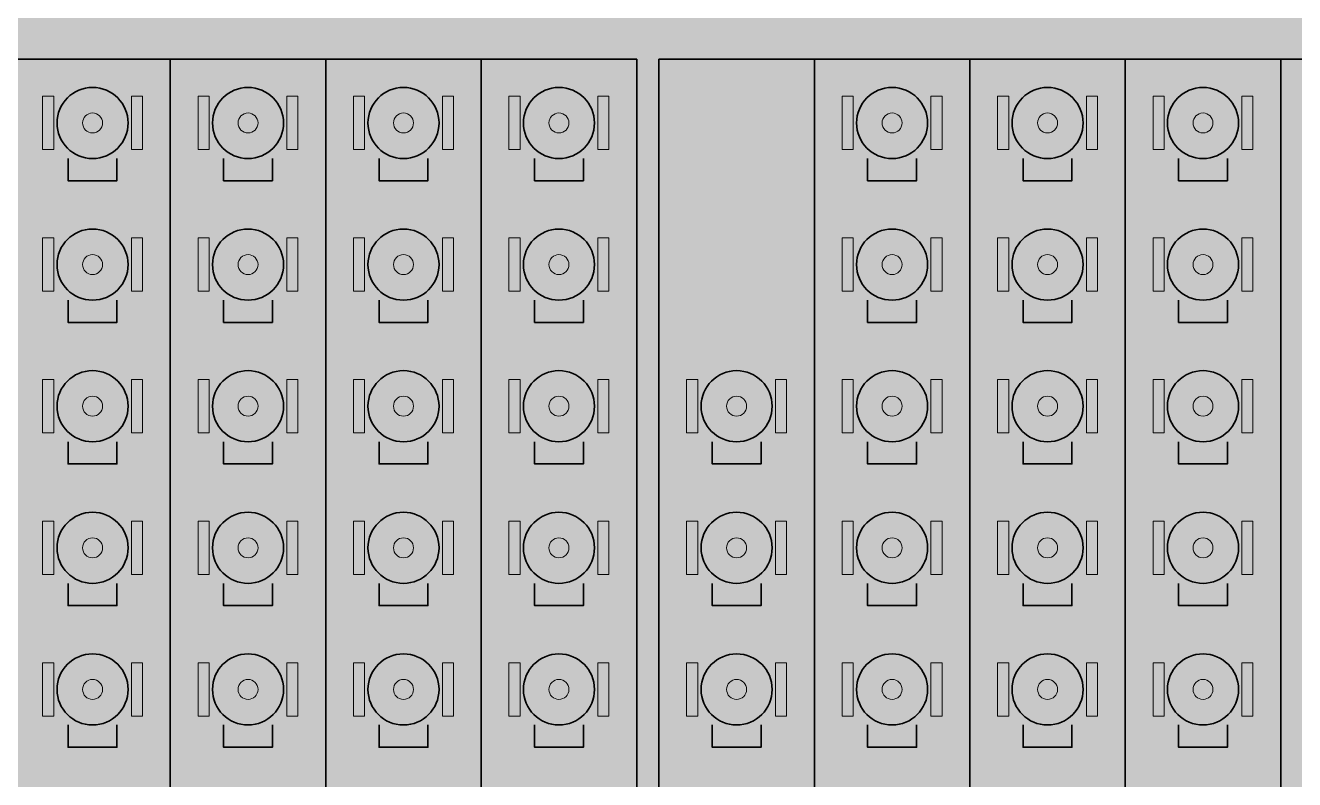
# Model space of a CAD drawing. Header units: millimetres. Extents: x 0 to 1189, y 0 to 841.
# Drawn here: x 565 to 622.1, y 203.6 to 237.5 of the extents above; entities that cross this region are included whole.
import ezdxf

# ---------------------------------------------------------------- set-up
doc = ezdxf.new("R2010")
doc.units = ezdxf.units.MM
for name, color, linetype, lineweight, true_color in [('A-DEM-AM', 2, 'CONTINUOUS', 35, 0xd7a500), ('A-DEM-VE', 3, 'CONTINUOUS', 35, 0x00963c), ('A-EQUIPO', 30, 'CONTINUOUS', 35, 0xe67800)]:
    doc.layers.add(name, color=color, linetype=linetype, lineweight=lineweight, true_color=true_color)
for name, color, linetype, lineweight in [('A-EQUIPO-FINO', 8, 'CONTINUOUS', 13), ('A-EQUIPO-RELLENO', 9, 'CONTINUOUS', 13), ('A-RELLENO', 9, 'CONTINUOUS', 13)]:
    doc.layers.add(name, color=color, linetype=linetype, lineweight=lineweight)

msp = doc.modelspace()

# ---------------------------------------------------------------- hatches: boundary and pattern name
at = {"layer": 'A-EQUIPO-RELLENO', "true_color": 0x969ba0}
h = msp.add_hatch(color=7, dxfattribs=at)
h.dxf.hatch_style = 1
h.paths.add_polyline_path([(566.25, 231.931), (566.25, 234.331), (565.75, 234.331), (565.75, 231.931)])
at = {"layer": 'A-EQUIPO-RELLENO', "true_color": 0xf0786e}
h = msp.add_hatch(color=7, dxfattribs=at)
h.dxf.hatch_style = 1
h.paths.add_polyline_path([(568, 234.731), (567.586, 234.677), (567.2, 234.517), (566.869, 234.263), (566.614, 233.931), (566.455, 233.545), (566.4, 233.131), (566.455, 232.717), (566.614, 232.331), (566.869, 232), (567.2, 231.746), (567.586, 231.586), (568, 231.531), (568.414, 231.586), (568.8, 231.746), (569.131, 232), (569.386, 232.331), (569.545, 232.717), (569.6, 233.131), (569.545, 233.545), (569.386, 233.931), (569.131, 234.263), (568.8, 234.517), (568.414, 234.677)])
at = {"layer": 'A-EQUIPO-RELLENO', "true_color": 0x969ba0}
h = msp.add_hatch(color=7, dxfattribs=at)
h.dxf.hatch_style = 1
h.paths.add_polyline_path([(570.25, 231.931), (570.25, 234.331), (569.75, 234.331), (569.75, 231.931)])
h = msp.add_hatch(color=7, dxfattribs=at)
h.dxf.hatch_style = 1
h.paths.add_polyline_path([(573.25, 231.931), (573.25, 234.331), (572.75, 234.331), (572.75, 231.931)])
at = {"layer": 'A-EQUIPO-RELLENO', "true_color": 0xf0786e}
h = msp.add_hatch(color=7, dxfattribs=at)
h.dxf.hatch_style = 1
h.paths.add_polyline_path([(575, 234.731), (574.586, 234.677), (574.2, 234.517), (573.869, 234.263), (573.614, 233.931), (573.455, 233.545), (573.4, 233.131), (573.455, 232.717), (573.614, 232.331), (573.869, 232), (574.2, 231.746), (574.586, 231.586), (575, 231.531), (575.414, 231.586), (575.8, 231.746), (576.131, 232), (576.386, 232.331), (576.545, 232.717), (576.6, 233.131), (576.545, 233.545), (576.386, 233.931), (576.131, 234.263), (575.8, 234.517), (575.414, 234.677)])
at = {"layer": 'A-EQUIPO-RELLENO', "true_color": 0x969ba0}
h = msp.add_hatch(color=7, dxfattribs=at)
h.dxf.hatch_style = 1
h.paths.add_polyline_path([(577.25, 231.931), (577.25, 234.331), (576.75, 234.331), (576.75, 231.931)])
h = msp.add_hatch(color=7, dxfattribs=at)
h.dxf.hatch_style = 1
h.paths.add_polyline_path([(580.25, 231.931), (580.25, 234.331), (579.75, 234.331), (579.75, 231.931)])
at = {"layer": 'A-EQUIPO-RELLENO', "true_color": 0xf0786e}
h = msp.add_hatch(color=7, dxfattribs=at)
h.dxf.hatch_style = 1
h.paths.add_polyline_path([(582, 234.731), (581.586, 234.677), (581.2, 234.517), (580.869, 234.263), (580.614, 233.931), (580.455, 233.545), (580.4, 233.131), (580.455, 232.717), (580.614, 232.331), (580.869, 232), (581.2, 231.746), (581.586, 231.586), (582, 231.531), (582.414, 231.586), (582.8, 231.746), (583.131, 232), (583.386, 232.331), (583.545, 232.717), (583.6, 233.131), (583.545, 233.545), (583.386, 233.931), (583.131, 234.263), (582.8, 234.517), (582.414, 234.677)])
at = {"layer": 'A-EQUIPO-RELLENO', "true_color": 0x969ba0}
h = msp.add_hatch(color=7, dxfattribs=at)
h.dxf.hatch_style = 1
h.paths.add_polyline_path([(584.25, 231.931), (584.25, 234.331), (583.75, 234.331), (583.75, 231.931)])
h = msp.add_hatch(color=7, dxfattribs=at)
h.dxf.hatch_style = 1
h.paths.add_polyline_path([(587.25, 231.931), (587.25, 234.331), (586.75, 234.331), (586.75, 231.931)])
at = {"layer": 'A-EQUIPO-RELLENO', "true_color": 0xf0786e}
h = msp.add_hatch(color=7, dxfattribs=at)
h.dxf.hatch_style = 1
h.paths.add_polyline_path([(589, 234.731), (588.586, 234.677), (588.2, 234.517), (587.869, 234.263), (587.614, 233.931), (587.455, 233.545), (587.4, 233.131), (587.455, 232.717), (587.614, 232.331), (587.869, 232), (588.2, 231.746), (588.586, 231.586), (589, 231.531), (589.414, 231.586), (589.8, 231.746), (590.131, 232), (590.386, 232.331), (590.545, 232.717), (590.6, 233.131), (590.545, 233.545), (590.386, 233.931), (590.131, 234.263), (589.8, 234.517), (589.414, 234.677)])
at = {"layer": 'A-EQUIPO-RELLENO', "true_color": 0x969ba0}
h = msp.add_hatch(color=7, dxfattribs=at)
h.dxf.hatch_style = 1
h.paths.add_polyline_path([(591.25, 231.931), (591.25, 234.331), (590.75, 234.331), (590.75, 231.931)])
h = msp.add_hatch(color=7, dxfattribs=at)
h.dxf.hatch_style = 1
h.paths.add_polyline_path([(602.25, 231.931), (602.25, 234.331), (601.75, 234.331), (601.75, 231.931)])
at = {"layer": 'A-EQUIPO-RELLENO', "true_color": 0xf0786e}
h = msp.add_hatch(color=7, dxfattribs=at)
h.dxf.hatch_style = 1
h.paths.add_polyline_path([(604, 234.731), (603.586, 234.677), (603.2, 234.517), (602.869, 234.263), (602.614, 233.931), (602.455, 233.545), (602.4, 233.131), (602.455, 232.717), (602.614, 232.331), (602.869, 232), (603.2, 231.746), (603.586, 231.586), (604, 231.531), (604.414, 231.586), (604.8, 231.746), (605.131, 232), (605.386, 232.331), (605.545, 232.717), (605.6, 233.131), (605.545, 233.545), (605.386, 233.931), (605.131, 234.263), (604.8, 234.517), (604.414, 234.677)])
at = {"layer": 'A-EQUIPO-RELLENO', "true_color": 0x969ba0}
h = msp.add_hatch(color=7, dxfattribs=at)
h.dxf.hatch_style = 1
h.paths.add_polyline_path([(606.25, 231.931), (606.25, 234.331), (605.75, 234.331), (605.75, 231.931)])
h = msp.add_hatch(color=7, dxfattribs=at)
h.dxf.hatch_style = 1
h.paths.add_polyline_path([(609.25, 231.931), (609.25, 234.331), (608.75, 234.331), (608.75, 231.931)])
at = {"layer": 'A-EQUIPO-RELLENO', "true_color": 0xf0786e}
h = msp.add_hatch(color=7, dxfattribs=at)
h.dxf.hatch_style = 1
h.paths.add_polyline_path([(611, 234.731), (610.586, 234.677), (610.2, 234.517), (609.869, 234.263), (609.614, 233.931), (609.455, 233.545), (609.4, 233.131), (609.455, 232.717), (609.614, 232.331), (609.869, 232), (610.2, 231.746), (610.586, 231.586), (611, 231.531), (611.414, 231.586), (611.8, 231.746), (612.131, 232), (612.386, 232.331), (612.545, 232.717), (612.6, 233.131), (612.545, 233.545), (612.386, 233.931), (612.131, 234.263), (611.8, 234.517), (611.414, 234.677)])
at = {"layer": 'A-EQUIPO-RELLENO', "true_color": 0x969ba0}
h = msp.add_hatch(color=7, dxfattribs=at)
h.dxf.hatch_style = 1
h.paths.add_polyline_path([(613.25, 231.931), (613.25, 234.331), (612.75, 234.331), (612.75, 231.931)])
h = msp.add_hatch(color=7, dxfattribs=at)
h.dxf.hatch_style = 1
h.paths.add_polyline_path([(616.25, 231.931), (616.25, 234.331), (615.75, 234.331), (615.75, 231.931)])
at = {"layer": 'A-EQUIPO-RELLENO', "true_color": 0xf0786e}
h = msp.add_hatch(color=7, dxfattribs=at)
h.dxf.hatch_style = 1
h.paths.add_polyline_path([(618, 234.731), (617.586, 234.677), (617.2, 234.517), (616.869, 234.263), (616.614, 233.931), (616.455, 233.545), (616.4, 233.131), (616.455, 232.717), (616.614, 232.331), (616.869, 232), (617.2, 231.746), (617.586, 231.586), (618, 231.531), (618.414, 231.586), (618.8, 231.746), (619.131, 232), (619.386, 232.331), (619.545, 232.717), (619.6, 233.131), (619.545, 233.545), (619.386, 233.931), (619.131, 234.263), (618.8, 234.517), (618.414, 234.677)])
at = {"layer": 'A-EQUIPO-RELLENO', "true_color": 0x969ba0}
h = msp.add_hatch(color=7, dxfattribs=at)
h.dxf.hatch_style = 1
h.paths.add_polyline_path([(620.25, 231.931), (620.25, 234.331), (619.75, 234.331), (619.75, 231.931)])
at = {"layer": 'A-EQUIPO-RELLENO', "true_color": 0xf0786e}
h = msp.add_hatch(color=7, dxfattribs=at)
h.dxf.hatch_style = 1
h.paths.add_polyline_path([(568, 228.356), (567.586, 228.302), (567.2, 228.142), (566.869, 227.888), (566.614, 227.556), (566.455, 227.17), (566.4, 226.756), (566.455, 226.342), (566.614, 225.956), (566.869, 225.625), (567.2, 225.371), (567.586, 225.211), (568, 225.156), (568.414, 225.211), (568.8, 225.371), (569.131, 225.625), (569.386, 225.956), (569.545, 226.342), (569.6, 226.756), (569.545, 227.17), (569.386, 227.556), (569.131, 227.888), (568.8, 228.142), (568.414, 228.302)])
h = msp.add_hatch(color=7, dxfattribs=at)
h.dxf.hatch_style = 1
h.paths.add_polyline_path([(575, 228.356), (574.586, 228.302), (574.2, 228.142), (573.869, 227.888), (573.614, 227.556), (573.455, 227.17), (573.4, 226.756), (573.455, 226.342), (573.614, 225.956), (573.869, 225.625), (574.2, 225.371), (574.586, 225.211), (575, 225.156), (575.414, 225.211), (575.8, 225.371), (576.131, 225.625), (576.386, 225.956), (576.545, 226.342), (576.6, 226.756), (576.545, 227.17), (576.386, 227.556), (576.131, 227.888), (575.8, 228.142), (575.414, 228.302)])
h = msp.add_hatch(color=7, dxfattribs=at)
h.dxf.hatch_style = 1
h.paths.add_polyline_path([(582, 228.356), (581.586, 228.302), (581.2, 228.142), (580.869, 227.888), (580.614, 227.556), (580.455, 227.17), (580.4, 226.756), (580.455, 226.342), (580.614, 225.956), (580.869, 225.625), (581.2, 225.371), (581.586, 225.211), (582, 225.156), (582.414, 225.211), (582.8, 225.371), (583.131, 225.625), (583.386, 225.956), (583.545, 226.342), (583.6, 226.756), (583.545, 227.17), (583.386, 227.556), (583.131, 227.888), (582.8, 228.142), (582.414, 228.302)])
h = msp.add_hatch(color=7, dxfattribs=at)
h.dxf.hatch_style = 1
h.paths.add_polyline_path([(589, 228.356), (588.586, 228.302), (588.2, 228.142), (587.869, 227.888), (587.614, 227.556), (587.455, 227.17), (587.4, 226.756), (587.455, 226.342), (587.614, 225.956), (587.869, 225.625), (588.2, 225.371), (588.586, 225.211), (589, 225.156), (589.414, 225.211), (589.8, 225.371), (590.131, 225.625), (590.386, 225.956), (590.545, 226.342), (590.6, 226.756), (590.545, 227.17), (590.386, 227.556), (590.131, 227.888), (589.8, 228.142), (589.414, 228.302)])
h = msp.add_hatch(color=7, dxfattribs=at)
h.dxf.hatch_style = 1
h.paths.add_polyline_path([(604, 228.356), (603.586, 228.302), (603.2, 228.142), (602.869, 227.888), (602.614, 227.556), (602.455, 227.17), (602.4, 226.756), (602.455, 226.342), (602.614, 225.956), (602.869, 225.625), (603.2, 225.371), (603.586, 225.211), (604, 225.156), (604.414, 225.211), (604.8, 225.371), (605.131, 225.625), (605.386, 225.956), (605.545, 226.342), (605.6, 226.756), (605.545, 227.17), (605.386, 227.556), (605.131, 227.888), (604.8, 228.142), (604.414, 228.302)])
h = msp.add_hatch(color=7, dxfattribs=at)
h.dxf.hatch_style = 1
h.paths.add_polyline_path([(611, 228.356), (610.586, 228.302), (610.2, 228.142), (609.869, 227.888), (609.614, 227.556), (609.455, 227.17), (609.4, 226.756), (609.455, 226.342), (609.614, 225.956), (609.869, 225.625), (610.2, 225.371), (610.586, 225.211), (611, 225.156), (611.414, 225.211), (611.8, 225.371), (612.131, 225.625), (612.386, 225.956), (612.545, 226.342), (612.6, 226.756), (612.545, 227.17), (612.386, 227.556), (612.131, 227.888), (611.8, 228.142), (611.414, 228.302)])
h = msp.add_hatch(color=7, dxfattribs=at)
h.dxf.hatch_style = 1
h.paths.add_polyline_path([(618, 228.356), (617.586, 228.302), (617.2, 228.142), (616.869, 227.888), (616.614, 227.556), (616.455, 227.17), (616.4, 226.756), (616.455, 226.342), (616.614, 225.956), (616.869, 225.625), (617.2, 225.371), (617.586, 225.211), (618, 225.156), (618.414, 225.211), (618.8, 225.371), (619.131, 225.625), (619.386, 225.956), (619.545, 226.342), (619.6, 226.756), (619.545, 227.17), (619.386, 227.556), (619.131, 227.888), (618.8, 228.142), (618.414, 228.302)])
at = {"layer": 'A-EQUIPO-RELLENO', "true_color": 0x969ba0}
h = msp.add_hatch(color=7, dxfattribs=at)
h.dxf.hatch_style = 1
h.paths.add_polyline_path([(566.25, 225.556), (566.25, 227.956), (565.75, 227.956), (565.75, 225.556)])
h = msp.add_hatch(color=7, dxfattribs=at)
h.dxf.hatch_style = 1
h.paths.add_polyline_path([(570.25, 225.556), (570.25, 227.956), (569.75, 227.956), (569.75, 225.556)])
h = msp.add_hatch(color=7, dxfattribs=at)
h.dxf.hatch_style = 1
h.paths.add_polyline_path([(573.25, 225.556), (573.25, 227.956), (572.75, 227.956), (572.75, 225.556)])
h = msp.add_hatch(color=7, dxfattribs=at)
h.dxf.hatch_style = 1
h.paths.add_polyline_path([(577.25, 225.556), (577.25, 227.956), (576.75, 227.956), (576.75, 225.556)])
h = msp.add_hatch(color=7, dxfattribs=at)
h.dxf.hatch_style = 1
h.paths.add_polyline_path([(580.25, 225.556), (580.25, 227.956), (579.75, 227.956), (579.75, 225.556)])
h = msp.add_hatch(color=7, dxfattribs=at)
h.dxf.hatch_style = 1
h.paths.add_polyline_path([(584.25, 225.556), (584.25, 227.956), (583.75, 227.956), (583.75, 225.556)])
h = msp.add_hatch(color=7, dxfattribs=at)
h.dxf.hatch_style = 1
h.paths.add_polyline_path([(587.25, 225.556), (587.25, 227.956), (586.75, 227.956), (586.75, 225.556)])
h = msp.add_hatch(color=7, dxfattribs=at)
h.dxf.hatch_style = 1
h.paths.add_polyline_path([(591.25, 225.556), (591.25, 227.956), (590.75, 227.956), (590.75, 225.556)])
h = msp.add_hatch(color=7, dxfattribs=at)
h.dxf.hatch_style = 1
h.paths.add_polyline_path([(602.25, 225.556), (602.25, 227.956), (601.75, 227.956), (601.75, 225.556)])
h = msp.add_hatch(color=7, dxfattribs=at)
h.dxf.hatch_style = 1
h.paths.add_polyline_path([(606.25, 225.556), (606.25, 227.956), (605.75, 227.956), (605.75, 225.556)])
h = msp.add_hatch(color=7, dxfattribs=at)
h.dxf.hatch_style = 1
h.paths.add_polyline_path([(609.25, 225.556), (609.25, 227.956), (608.75, 227.956), (608.75, 225.556)])
h = msp.add_hatch(color=7, dxfattribs=at)
h.dxf.hatch_style = 1
h.paths.add_polyline_path([(613.25, 225.556), (613.25, 227.956), (612.75, 227.956), (612.75, 225.556)])
h = msp.add_hatch(color=7, dxfattribs=at)
h.dxf.hatch_style = 1
h.paths.add_polyline_path([(616.25, 225.556), (616.25, 227.956), (615.75, 227.956), (615.75, 225.556)])
h = msp.add_hatch(color=7, dxfattribs=at)
h.dxf.hatch_style = 1
h.paths.add_polyline_path([(620.25, 225.556), (620.25, 227.956), (619.75, 227.956), (619.75, 225.556)])
at = {"layer": 'A-EQUIPO-RELLENO', "true_color": 0xf0786e}
h = msp.add_hatch(color=7, dxfattribs=at)
h.dxf.hatch_style = 1
h.paths.add_polyline_path([(568, 221.981), (567.586, 221.927), (567.2, 221.767), (566.869, 221.513), (566.614, 221.181), (566.455, 220.795), (566.4, 220.381), (566.455, 219.967), (566.614, 219.581), (566.869, 219.25), (567.2, 218.996), (567.586, 218.836), (568, 218.781), (568.414, 218.836), (568.8, 218.996), (569.131, 219.25), (569.386, 219.581), (569.545, 219.967), (569.6, 220.381), (569.545, 220.795), (569.386, 221.181), (569.131, 221.513), (568.8, 221.767), (568.414, 221.927)])
h = msp.add_hatch(color=7, dxfattribs=at)
h.dxf.hatch_style = 1
h.paths.add_polyline_path([(575, 221.981), (574.586, 221.927), (574.2, 221.767), (573.869, 221.513), (573.614, 221.181), (573.455, 220.795), (573.4, 220.381), (573.455, 219.967), (573.614, 219.581), (573.869, 219.25), (574.2, 218.996), (574.586, 218.836), (575, 218.781), (575.414, 218.836), (575.8, 218.996), (576.131, 219.25), (576.386, 219.581), (576.545, 219.967), (576.6, 220.381), (576.545, 220.795), (576.386, 221.181), (576.131, 221.513), (575.8, 221.767), (575.414, 221.927)])
h = msp.add_hatch(color=7, dxfattribs=at)
h.dxf.hatch_style = 1
h.paths.add_polyline_path([(582, 221.981), (581.586, 221.927), (581.2, 221.767), (580.869, 221.513), (580.614, 221.181), (580.455, 220.795), (580.4, 220.381), (580.455, 219.967), (580.614, 219.581), (580.869, 219.25), (581.2, 218.996), (581.586, 218.836), (582, 218.781), (582.414, 218.836), (582.8, 218.996), (583.131, 219.25), (583.386, 219.581), (583.545, 219.967), (583.6, 220.381), (583.545, 220.795), (583.386, 221.181), (583.131, 221.513), (582.8, 221.767), (582.414, 221.927)])
h = msp.add_hatch(color=7, dxfattribs=at)
h.dxf.hatch_style = 1
h.paths.add_polyline_path([(589, 221.981), (588.586, 221.927), (588.2, 221.767), (587.869, 221.513), (587.614, 221.181), (587.455, 220.795), (587.4, 220.381), (587.455, 219.967), (587.614, 219.581), (587.869, 219.25), (588.2, 218.996), (588.586, 218.836), (589, 218.781), (589.414, 218.836), (589.8, 218.996), (590.131, 219.25), (590.386, 219.581), (590.545, 219.967), (590.6, 220.381), (590.545, 220.795), (590.386, 221.181), (590.131, 221.513), (589.8, 221.767), (589.414, 221.927)])
h = msp.add_hatch(color=7, dxfattribs=at)
h.dxf.hatch_style = 1
h.paths.add_polyline_path([(597, 221.981), (596.586, 221.927), (596.2, 221.767), (595.869, 221.513), (595.614, 221.181), (595.455, 220.795), (595.4, 220.381), (595.455, 219.967), (595.614, 219.581), (595.869, 219.25), (596.2, 218.996), (596.586, 218.836), (597, 218.781), (597.414, 218.836), (597.8, 218.996), (598.131, 219.25), (598.386, 219.581), (598.545, 219.967), (598.6, 220.381), (598.545, 220.795), (598.386, 221.181), (598.131, 221.513), (597.8, 221.767), (597.414, 221.927)])
h = msp.add_hatch(color=7, dxfattribs=at)
h.dxf.hatch_style = 1
h.paths.add_polyline_path([(604, 221.981), (603.586, 221.927), (603.2, 221.767), (602.869, 221.513), (602.614, 221.181), (602.455, 220.795), (602.4, 220.381), (602.455, 219.967), (602.614, 219.581), (602.869, 219.25), (603.2, 218.996), (603.586, 218.836), (604, 218.781), (604.414, 218.836), (604.8, 218.996), (605.131, 219.25), (605.386, 219.581), (605.545, 219.967), (605.6, 220.381), (605.545, 220.795), (605.386, 221.181), (605.131, 221.513), (604.8, 221.767), (604.414, 221.927)])
h = msp.add_hatch(color=7, dxfattribs=at)
h.dxf.hatch_style = 1
h.paths.add_polyline_path([(611, 221.981), (610.586, 221.927), (610.2, 221.767), (609.869, 221.513), (609.614, 221.181), (609.455, 220.795), (609.4, 220.381), (609.455, 219.967), (609.614, 219.581), (609.869, 219.25), (610.2, 218.996), (610.586, 218.836), (611, 218.781), (611.414, 218.836), (611.8, 218.996), (612.131, 219.25), (612.386, 219.581), (612.545, 219.967), (612.6, 220.381), (612.545, 220.795), (612.386, 221.181), (612.131, 221.513), (611.8, 221.767), (611.414, 221.927)])
h = msp.add_hatch(color=7, dxfattribs=at)
h.dxf.hatch_style = 1
h.paths.add_polyline_path([(618, 221.981), (617.586, 221.927), (617.2, 221.767), (616.869, 221.513), (616.614, 221.181), (616.455, 220.795), (616.4, 220.381), (616.455, 219.967), (616.614, 219.581), (616.869, 219.25), (617.2, 218.996), (617.586, 218.836), (618, 218.781), (618.414, 218.836), (618.8, 218.996), (619.131, 219.25), (619.386, 219.581), (619.545, 219.967), (619.6, 220.381), (619.545, 220.795), (619.386, 221.181), (619.131, 221.513), (618.8, 221.767), (618.414, 221.927)])
at = {"layer": 'A-EQUIPO-RELLENO', "true_color": 0x969ba0}
h = msp.add_hatch(color=7, dxfattribs=at)
h.dxf.hatch_style = 1
h.paths.add_polyline_path([(566.25, 219.181), (566.25, 221.581), (565.75, 221.581), (565.75, 219.181)])
h = msp.add_hatch(color=7, dxfattribs=at)
h.dxf.hatch_style = 1
h.paths.add_polyline_path([(570.25, 219.181), (570.25, 221.581), (569.75, 221.581), (569.75, 219.181)])
h = msp.add_hatch(color=7, dxfattribs=at)
h.dxf.hatch_style = 1
h.paths.add_polyline_path([(573.25, 219.181), (573.25, 221.581), (572.75, 221.581), (572.75, 219.181)])
h = msp.add_hatch(color=7, dxfattribs=at)
h.dxf.hatch_style = 1
h.paths.add_polyline_path([(577.25, 219.181), (577.25, 221.581), (576.75, 221.581), (576.75, 219.181)])
h = msp.add_hatch(color=7, dxfattribs=at)
h.dxf.hatch_style = 1
h.paths.add_polyline_path([(580.25, 219.181), (580.25, 221.581), (579.75, 221.581), (579.75, 219.181)])
h = msp.add_hatch(color=7, dxfattribs=at)
h.dxf.hatch_style = 1
h.paths.add_polyline_path([(584.25, 219.181), (584.25, 221.581), (583.75, 221.581), (583.75, 219.181)])
h = msp.add_hatch(color=7, dxfattribs=at)
h.dxf.hatch_style = 1
h.paths.add_polyline_path([(587.25, 219.181), (587.25, 221.581), (586.75, 221.581), (586.75, 219.181)])
h = msp.add_hatch(color=7, dxfattribs=at)
h.dxf.hatch_style = 1
h.paths.add_polyline_path([(591.25, 219.181), (591.25, 221.581), (590.75, 221.581), (590.75, 219.181)])
h = msp.add_hatch(color=7, dxfattribs=at)
h.dxf.hatch_style = 1
h.paths.add_polyline_path([(595.25, 219.181), (595.25, 221.581), (594.75, 221.581), (594.75, 219.181)])
h = msp.add_hatch(color=7, dxfattribs=at)
h.dxf.hatch_style = 1
h.paths.add_polyline_path([(599.25, 219.181), (599.25, 221.581), (598.75, 221.581), (598.75, 219.181)])
h = msp.add_hatch(color=7, dxfattribs=at)
h.dxf.hatch_style = 1
h.paths.add_polyline_path([(602.25, 219.181), (602.25, 221.581), (601.75, 221.581), (601.75, 219.181)])
h = msp.add_hatch(color=7, dxfattribs=at)
h.dxf.hatch_style = 1
h.paths.add_polyline_path([(606.25, 219.181), (606.25, 221.581), (605.75, 221.581), (605.75, 219.181)])
h = msp.add_hatch(color=7, dxfattribs=at)
h.dxf.hatch_style = 1
h.paths.add_polyline_path([(609.25, 219.181), (609.25, 221.581), (608.75, 221.581), (608.75, 219.181)])
h = msp.add_hatch(color=7, dxfattribs=at)
h.dxf.hatch_style = 1
h.paths.add_polyline_path([(613.25, 219.181), (613.25, 221.581), (612.75, 221.581), (612.75, 219.181)])
h = msp.add_hatch(color=7, dxfattribs=at)
h.dxf.hatch_style = 1
h.paths.add_polyline_path([(616.25, 219.181), (616.25, 221.581), (615.75, 221.581), (615.75, 219.181)])
h = msp.add_hatch(color=7, dxfattribs=at)
h.dxf.hatch_style = 1
h.paths.add_polyline_path([(620.25, 219.181), (620.25, 221.581), (619.75, 221.581), (619.75, 219.181)])
at = {"layer": 'A-EQUIPO-RELLENO', "true_color": 0xf0786e}
h = msp.add_hatch(color=7, dxfattribs=at)
h.dxf.hatch_style = 1
h.paths.add_polyline_path([(568, 215.606), (567.586, 215.552), (567.2, 215.392), (566.869, 215.138), (566.614, 214.806), (566.455, 214.42), (566.4, 214.006), (566.455, 213.592), (566.614, 213.206), (566.869, 212.875), (567.2, 212.621), (567.586, 212.461), (568, 212.406), (568.414, 212.461), (568.8, 212.621), (569.131, 212.875), (569.386, 213.206), (569.545, 213.592), (569.6, 214.006), (569.545, 214.42), (569.386, 214.806), (569.131, 215.138), (568.8, 215.392), (568.414, 215.552)])
h = msp.add_hatch(color=7, dxfattribs=at)
h.dxf.hatch_style = 1
h.paths.add_polyline_path([(575, 215.606), (574.586, 215.552), (574.2, 215.392), (573.869, 215.138), (573.614, 214.806), (573.455, 214.42), (573.4, 214.006), (573.455, 213.592), (573.614, 213.206), (573.869, 212.875), (574.2, 212.621), (574.586, 212.461), (575, 212.406), (575.414, 212.461), (575.8, 212.621), (576.131, 212.875), (576.386, 213.206), (576.545, 213.592), (576.6, 214.006), (576.545, 214.42), (576.386, 214.806), (576.131, 215.138), (575.8, 215.392), (575.414, 215.552)])
h = msp.add_hatch(color=7, dxfattribs=at)
h.dxf.hatch_style = 1
h.paths.add_polyline_path([(582, 215.606), (581.586, 215.552), (581.2, 215.392), (580.869, 215.138), (580.614, 214.806), (580.455, 214.42), (580.4, 214.006), (580.455, 213.592), (580.614, 213.206), (580.869, 212.875), (581.2, 212.621), (581.586, 212.461), (582, 212.406), (582.414, 212.461), (582.8, 212.621), (583.131, 212.875), (583.386, 213.206), (583.545, 213.592), (583.6, 214.006), (583.545, 214.42), (583.386, 214.806), (583.131, 215.138), (582.8, 215.392), (582.414, 215.552)])
h = msp.add_hatch(color=7, dxfattribs=at)
h.dxf.hatch_style = 1
h.paths.add_polyline_path([(589, 215.606), (588.586, 215.552), (588.2, 215.392), (587.869, 215.138), (587.614, 214.806), (587.455, 214.42), (587.4, 214.006), (587.455, 213.592), (587.614, 213.206), (587.869, 212.875), (588.2, 212.621), (588.586, 212.461), (589, 212.406), (589.414, 212.461), (589.8, 212.621), (590.131, 212.875), (590.386, 213.206), (590.545, 213.592), (590.6, 214.006), (590.545, 214.42), (590.386, 214.806), (590.131, 215.138), (589.8, 215.392), (589.414, 215.552)])
h = msp.add_hatch(color=7, dxfattribs=at)
h.dxf.hatch_style = 1
h.paths.add_polyline_path([(597, 215.606), (596.586, 215.552), (596.2, 215.392), (595.869, 215.138), (595.614, 214.806), (595.455, 214.42), (595.4, 214.006), (595.455, 213.592), (595.614, 213.206), (595.869, 212.875), (596.2, 212.621), (596.586, 212.461), (597, 212.406), (597.414, 212.461), (597.8, 212.621), (598.131, 212.875), (598.386, 213.206), (598.545, 213.592), (598.6, 214.006), (598.545, 214.42), (598.386, 214.806), (598.131, 215.138), (597.8, 215.392), (597.414, 215.552)])
h = msp.add_hatch(color=7, dxfattribs=at)
h.dxf.hatch_style = 1
h.paths.add_polyline_path([(604, 215.606), (603.586, 215.552), (603.2, 215.392), (602.869, 215.138), (602.614, 214.806), (602.455, 214.42), (602.4, 214.006), (602.455, 213.592), (602.614, 213.206), (602.869, 212.875), (603.2, 212.621), (603.586, 212.461), (604, 212.406), (604.414, 212.461), (604.8, 212.621), (605.131, 212.875), (605.386, 213.206), (605.545, 213.592), (605.6, 214.006), (605.545, 214.42), (605.386, 214.806), (605.131, 215.138), (604.8, 215.392), (604.414, 215.552)])
h = msp.add_hatch(color=7, dxfattribs=at)
h.dxf.hatch_style = 1
h.paths.add_polyline_path([(611, 215.606), (610.586, 215.552), (610.2, 215.392), (609.869, 215.138), (609.614, 214.806), (609.455, 214.42), (609.4, 214.006), (609.455, 213.592), (609.614, 213.206), (609.869, 212.875), (610.2, 212.621), (610.586, 212.461), (611, 212.406), (611.414, 212.461), (611.8, 212.621), (612.131, 212.875), (612.386, 213.206), (612.545, 213.592), (612.6, 214.006), (612.545, 214.42), (612.386, 214.806), (612.131, 215.138), (611.8, 215.392), (611.414, 215.552)])
h = msp.add_hatch(color=7, dxfattribs=at)
h.dxf.hatch_style = 1
h.paths.add_polyline_path([(618, 215.606), (617.586, 215.552), (617.2, 215.392), (616.869, 215.138), (616.614, 214.806), (616.455, 214.42), (616.4, 214.006), (616.455, 213.592), (616.614, 213.206), (616.869, 212.875), (617.2, 212.621), (617.586, 212.461), (618, 212.406), (618.414, 212.461), (618.8, 212.621), (619.131, 212.875), (619.386, 213.206), (619.545, 213.592), (619.6, 214.006), (619.545, 214.42), (619.386, 214.806), (619.131, 215.138), (618.8, 215.392), (618.414, 215.552)])
at = {"layer": 'A-EQUIPO-RELLENO', "true_color": 0x969ba0}
h = msp.add_hatch(color=7, dxfattribs=at)
h.dxf.hatch_style = 1
h.paths.add_polyline_path([(566.25, 212.806), (566.25, 215.206), (565.75, 215.206), (565.75, 212.806)])
h = msp.add_hatch(color=7, dxfattribs=at)
h.dxf.hatch_style = 1
h.paths.add_polyline_path([(570.25, 212.806), (570.25, 215.206), (569.75, 215.206), (569.75, 212.806)])
h = msp.add_hatch(color=7, dxfattribs=at)
h.dxf.hatch_style = 1
h.paths.add_polyline_path([(573.25, 212.806), (573.25, 215.206), (572.75, 215.206), (572.75, 212.806)])
h = msp.add_hatch(color=7, dxfattribs=at)
h.dxf.hatch_style = 1
h.paths.add_polyline_path([(577.25, 212.806), (577.25, 215.206), (576.75, 215.206), (576.75, 212.806)])
h = msp.add_hatch(color=7, dxfattribs=at)
h.dxf.hatch_style = 1
h.paths.add_polyline_path([(580.25, 212.806), (580.25, 215.206), (579.75, 215.206), (579.75, 212.806)])
h = msp.add_hatch(color=7, dxfattribs=at)
h.dxf.hatch_style = 1
h.paths.add_polyline_path([(584.25, 212.806), (584.25, 215.206), (583.75, 215.206), (583.75, 212.806)])
h = msp.add_hatch(color=7, dxfattribs=at)
h.dxf.hatch_style = 1
h.paths.add_polyline_path([(587.25, 212.806), (587.25, 215.206), (586.75, 215.206), (586.75, 212.806)])
h = msp.add_hatch(color=7, dxfattribs=at)
h.dxf.hatch_style = 1
h.paths.add_polyline_path([(591.25, 212.806), (591.25, 215.206), (590.75, 215.206), (590.75, 212.806)])
h = msp.add_hatch(color=7, dxfattribs=at)
h.dxf.hatch_style = 1
h.paths.add_polyline_path([(595.25, 212.806), (595.25, 215.206), (594.75, 215.206), (594.75, 212.806)])
h = msp.add_hatch(color=7, dxfattribs=at)
h.dxf.hatch_style = 1
h.paths.add_polyline_path([(599.25, 212.806), (599.25, 215.206), (598.75, 215.206), (598.75, 212.806)])
h = msp.add_hatch(color=7, dxfattribs=at)
h.dxf.hatch_style = 1
h.paths.add_polyline_path([(602.25, 212.806), (602.25, 215.206), (601.75, 215.206), (601.75, 212.806)])
h = msp.add_hatch(color=7, dxfattribs=at)
h.dxf.hatch_style = 1
h.paths.add_polyline_path([(606.25, 212.806), (606.25, 215.206), (605.75, 215.206), (605.75, 212.806)])
h = msp.add_hatch(color=7, dxfattribs=at)
h.dxf.hatch_style = 1
h.paths.add_polyline_path([(609.25, 212.806), (609.25, 215.206), (608.75, 215.206), (608.75, 212.806)])
h = msp.add_hatch(color=7, dxfattribs=at)
h.dxf.hatch_style = 1
h.paths.add_polyline_path([(613.25, 212.806), (613.25, 215.206), (612.75, 215.206), (612.75, 212.806)])
h = msp.add_hatch(color=7, dxfattribs=at)
h.dxf.hatch_style = 1
h.paths.add_polyline_path([(616.25, 212.806), (616.25, 215.206), (615.75, 215.206), (615.75, 212.806)])
h = msp.add_hatch(color=7, dxfattribs=at)
h.dxf.hatch_style = 1
h.paths.add_polyline_path([(620.25, 212.806), (620.25, 215.206), (619.75, 215.206), (619.75, 212.806)])
at = {"layer": 'A-EQUIPO-RELLENO', "true_color": 0xf0786e}
h = msp.add_hatch(color=7, dxfattribs=at)
h.dxf.hatch_style = 1
h.paths.add_polyline_path([(568, 209.231), (567.586, 209.177), (567.2, 209.017), (566.869, 208.763), (566.614, 208.431), (566.455, 208.045), (566.4, 207.631), (566.455, 207.217), (566.614, 206.831), (566.869, 206.5), (567.2, 206.246), (567.586, 206.086), (568, 206.031), (568.414, 206.086), (568.8, 206.246), (569.131, 206.5), (569.386, 206.831), (569.545, 207.217), (569.6, 207.631), (569.545, 208.045), (569.386, 208.431), (569.131, 208.763), (568.8, 209.017), (568.414, 209.177)])
h = msp.add_hatch(color=7, dxfattribs=at)
h.dxf.hatch_style = 1
h.paths.add_polyline_path([(575, 209.231), (574.586, 209.177), (574.2, 209.017), (573.869, 208.763), (573.614, 208.431), (573.455, 208.045), (573.4, 207.631), (573.455, 207.217), (573.614, 206.831), (573.869, 206.5), (574.2, 206.246), (574.586, 206.086), (575, 206.031), (575.414, 206.086), (575.8, 206.246), (576.131, 206.5), (576.386, 206.831), (576.545, 207.217), (576.6, 207.631), (576.545, 208.045), (576.386, 208.431), (576.131, 208.763), (575.8, 209.017), (575.414, 209.177)])
h = msp.add_hatch(color=7, dxfattribs=at)
h.dxf.hatch_style = 1
h.paths.add_polyline_path([(582, 209.231), (581.586, 209.177), (581.2, 209.017), (580.869, 208.763), (580.614, 208.431), (580.455, 208.045), (580.4, 207.631), (580.455, 207.217), (580.614, 206.831), (580.869, 206.5), (581.2, 206.246), (581.586, 206.086), (582, 206.031), (582.414, 206.086), (582.8, 206.246), (583.131, 206.5), (583.386, 206.831), (583.545, 207.217), (583.6, 207.631), (583.545, 208.045), (583.386, 208.431), (583.131, 208.763), (582.8, 209.017), (582.414, 209.177)])
h = msp.add_hatch(color=7, dxfattribs=at)
h.dxf.hatch_style = 1
h.paths.add_polyline_path([(589, 209.231), (588.586, 209.177), (588.2, 209.017), (587.869, 208.763), (587.614, 208.431), (587.455, 208.045), (587.4, 207.631), (587.455, 207.217), (587.614, 206.831), (587.869, 206.5), (588.2, 206.246), (588.586, 206.086), (589, 206.031), (589.414, 206.086), (589.8, 206.246), (590.131, 206.5), (590.386, 206.831), (590.545, 207.217), (590.6, 207.631), (590.545, 208.045), (590.386, 208.431), (590.131, 208.763), (589.8, 209.017), (589.414, 209.177)])
h = msp.add_hatch(color=7, dxfattribs=at)
h.dxf.hatch_style = 1
h.paths.add_polyline_path([(597, 209.231), (596.586, 209.177), (596.2, 209.017), (595.869, 208.763), (595.614, 208.431), (595.455, 208.045), (595.4, 207.631), (595.455, 207.217), (595.614, 206.831), (595.869, 206.5), (596.2, 206.246), (596.586, 206.086), (597, 206.031), (597.414, 206.086), (597.8, 206.246), (598.131, 206.5), (598.386, 206.831), (598.545, 207.217), (598.6, 207.631), (598.545, 208.045), (598.386, 208.431), (598.131, 208.763), (597.8, 209.017), (597.414, 209.177)])
h = msp.add_hatch(color=7, dxfattribs=at)
h.dxf.hatch_style = 1
h.paths.add_polyline_path([(604, 209.231), (603.586, 209.177), (603.2, 209.017), (602.869, 208.763), (602.614, 208.431), (602.455, 208.045), (602.4, 207.631), (602.455, 207.217), (602.614, 206.831), (602.869, 206.5), (603.2, 206.246), (603.586, 206.086), (604, 206.031), (604.414, 206.086), (604.8, 206.246), (605.131, 206.5), (605.386, 206.831), (605.545, 207.217), (605.6, 207.631), (605.545, 208.045), (605.386, 208.431), (605.131, 208.763), (604.8, 209.017), (604.414, 209.177)])
h = msp.add_hatch(color=7, dxfattribs=at)
h.dxf.hatch_style = 1
h.paths.add_polyline_path([(611, 209.231), (610.586, 209.177), (610.2, 209.017), (609.869, 208.763), (609.614, 208.431), (609.455, 208.045), (609.4, 207.631), (609.455, 207.217), (609.614, 206.831), (609.869, 206.5), (610.2, 206.246), (610.586, 206.086), (611, 206.031), (611.414, 206.086), (611.8, 206.246), (612.131, 206.5), (612.386, 206.831), (612.545, 207.217), (612.6, 207.631), (612.545, 208.045), (612.386, 208.431), (612.131, 208.763), (611.8, 209.017), (611.414, 209.177)])
h = msp.add_hatch(color=7, dxfattribs=at)
h.dxf.hatch_style = 1
h.paths.add_polyline_path([(618, 209.231), (617.586, 209.177), (617.2, 209.017), (616.869, 208.763), (616.614, 208.431), (616.455, 208.045), (616.4, 207.631), (616.455, 207.217), (616.614, 206.831), (616.869, 206.5), (617.2, 206.246), (617.586, 206.086), (618, 206.031), (618.414, 206.086), (618.8, 206.246), (619.131, 206.5), (619.386, 206.831), (619.545, 207.217), (619.6, 207.631), (619.545, 208.045), (619.386, 208.431), (619.131, 208.763), (618.8, 209.017), (618.414, 209.177)])
at = {"layer": 'A-EQUIPO-RELLENO', "true_color": 0x969ba0}
h = msp.add_hatch(color=7, dxfattribs=at)
h.dxf.hatch_style = 1
h.paths.add_polyline_path([(566.25, 206.431), (566.25, 208.831), (565.75, 208.831), (565.75, 206.431)])
h = msp.add_hatch(color=7, dxfattribs=at)
h.dxf.hatch_style = 1
h.paths.add_polyline_path([(570.25, 206.431), (570.25, 208.831), (569.75, 208.831), (569.75, 206.431)])
h = msp.add_hatch(color=7, dxfattribs=at)
h.dxf.hatch_style = 1
h.paths.add_polyline_path([(573.25, 206.431), (573.25, 208.831), (572.75, 208.831), (572.75, 206.431)])
h = msp.add_hatch(color=7, dxfattribs=at)
h.dxf.hatch_style = 1
h.paths.add_polyline_path([(577.25, 206.431), (577.25, 208.831), (576.75, 208.831), (576.75, 206.431)])
h = msp.add_hatch(color=7, dxfattribs=at)
h.dxf.hatch_style = 1
h.paths.add_polyline_path([(580.25, 206.431), (580.25, 208.831), (579.75, 208.831), (579.75, 206.431)])
h = msp.add_hatch(color=7, dxfattribs=at)
h.dxf.hatch_style = 1
h.paths.add_polyline_path([(584.25, 206.431), (584.25, 208.831), (583.75, 208.831), (583.75, 206.431)])
h = msp.add_hatch(color=7, dxfattribs=at)
h.dxf.hatch_style = 1
h.paths.add_polyline_path([(587.25, 206.431), (587.25, 208.831), (586.75, 208.831), (586.75, 206.431)])
h = msp.add_hatch(color=7, dxfattribs=at)
h.dxf.hatch_style = 1
h.paths.add_polyline_path([(591.25, 206.431), (591.25, 208.831), (590.75, 208.831), (590.75, 206.431)])
h = msp.add_hatch(color=7, dxfattribs=at)
h.dxf.hatch_style = 1
h.paths.add_polyline_path([(595.25, 206.431), (595.25, 208.831), (594.75, 208.831), (594.75, 206.431)])
h = msp.add_hatch(color=7, dxfattribs=at)
h.dxf.hatch_style = 1
h.paths.add_polyline_path([(599.25, 206.431), (599.25, 208.831), (598.75, 208.831), (598.75, 206.431)])
h = msp.add_hatch(color=7, dxfattribs=at)
h.dxf.hatch_style = 1
h.paths.add_polyline_path([(602.25, 206.431), (602.25, 208.831), (601.75, 208.831), (601.75, 206.431)])
h = msp.add_hatch(color=7, dxfattribs=at)
h.dxf.hatch_style = 1
h.paths.add_polyline_path([(606.25, 206.431), (606.25, 208.831), (605.75, 208.831), (605.75, 206.431)])
h = msp.add_hatch(color=7, dxfattribs=at)
h.dxf.hatch_style = 1
h.paths.add_polyline_path([(609.25, 206.431), (609.25, 208.831), (608.75, 208.831), (608.75, 206.431)])
h = msp.add_hatch(color=7, dxfattribs=at)
h.dxf.hatch_style = 1
h.paths.add_polyline_path([(613.25, 206.431), (613.25, 208.831), (612.75, 208.831), (612.75, 206.431)])
h = msp.add_hatch(color=7, dxfattribs=at)
h.dxf.hatch_style = 1
h.paths.add_polyline_path([(616.25, 206.431), (616.25, 208.831), (615.75, 208.831), (615.75, 206.431)])
h = msp.add_hatch(color=7, dxfattribs=at)
h.dxf.hatch_style = 1
h.paths.add_polyline_path([(620.25, 206.431), (620.25, 208.831), (619.75, 208.831), (619.75, 206.431)])
at = {"layer": 'A-RELLENO', "true_color": 0xc8e8c8}
h = msp.add_hatch(color=7, dxfattribs=at)
h.dxf.hatch_style = 1
h.paths.add_polyline_path([(535.5, 168), (670.5, 168), (670.5, 247.5), (535.5, 247.5)])

# ---------------------------------------------------------------- linework, layer by layer
at = {"layer": 'A-DEM-AM'}
for p, q in [((571.5, 185), (571.5, 236)), ((578.5, 185), (578.5, 236)), ((585.5, 185), (585.5, 236))]:
    msp.add_line(p, q, dxfattribs=at)
msp.add_lwpolyline([(592.5, 185), (592.5, 236), (536.5, 236), (536.5, 185)], close=True, dxfattribs=at)
at = {"layer": 'A-DEM-VE'}
for p, q in [((600.5, 185), (600.5, 236)), ((607.5, 185), (607.5, 236)), ((614.5, 185), (614.5, 236)), ((621.5, 185), (621.5, 236))]:
    msp.add_line(p, q, dxfattribs=at)
msp.add_lwpolyline([(656.5, 185), (656.5, 236), (593.5, 236), (593.5, 185)], close=True, dxfattribs=at)
at = {"layer": 'A-EQUIPO'}
for points in [[(569.1, 231.531), (569.1, 230.531), (566.9, 230.531), (566.9, 231.531)], [(576.1, 231.531), (576.1, 230.531), (573.9, 230.531), (573.9, 231.531)], [(583.1, 231.531), (583.1, 230.531), (580.9, 230.531), (580.9, 231.531)], [(590.1, 231.531), (590.1, 230.531), (587.9, 230.531), (587.9, 231.531)], [(605.1, 231.531), (605.1, 230.531), (602.9, 230.531), (602.9, 231.531)], [(612.1, 231.531), (612.1, 230.531), (609.9, 230.531), (609.9, 231.531)], [(619.1, 231.531), (619.1, 230.531), (616.9, 230.531), (616.9, 231.531)], [(569.1, 225.156), (569.1, 224.156), (566.9, 224.156), (566.9, 225.156)], [(576.1, 225.156), (576.1, 224.156), (573.9, 224.156), (573.9, 225.156)], [(583.1, 225.156), (583.1, 224.156), (580.9, 224.156), (580.9, 225.156)], [(590.1, 225.156), (590.1, 224.156), (587.9, 224.156), (587.9, 225.156)], [(605.1, 225.156), (605.1, 224.156), (602.9, 224.156), (602.9, 225.156)], [(612.1, 225.156), (612.1, 224.156), (609.9, 224.156), (609.9, 225.156)], [(619.1, 225.156), (619.1, 224.156), (616.9, 224.156), (616.9, 225.156)], [(569.1, 218.781), (569.1, 217.781), (566.9, 217.781), (566.9, 218.781)], [(576.1, 218.781), (576.1, 217.781), (573.9, 217.781), (573.9, 218.781)], [(583.1, 218.781), (583.1, 217.781), (580.9, 217.781), (580.9, 218.781)], [(590.1, 218.781), (590.1, 217.781), (587.9, 217.781), (587.9, 218.781)], [(598.1, 218.781), (598.1, 217.781), (595.9, 217.781), (595.9, 218.781)], [(605.1, 218.781), (605.1, 217.781), (602.9, 217.781), (602.9, 218.781)], [(612.1, 218.781), (612.1, 217.781), (609.9, 217.781), (609.9, 218.781)], [(619.1, 218.781), (619.1, 217.781), (616.9, 217.781), (616.9, 218.781)], [(569.1, 212.406), (569.1, 211.406), (566.9, 211.406), (566.9, 212.406)], [(576.1, 212.406), (576.1, 211.406), (573.9, 211.406), (573.9, 212.406)], [(583.1, 212.406), (583.1, 211.406), (580.9, 211.406), (580.9, 212.406)], [(590.1, 212.406), (590.1, 211.406), (587.9, 211.406), (587.9, 212.406)], [(598.1, 212.406), (598.1, 211.406), (595.9, 211.406), (595.9, 212.406)], [(605.1, 212.406), (605.1, 211.406), (602.9, 211.406), (602.9, 212.406)], [(612.1, 212.406), (612.1, 211.406), (609.9, 211.406), (609.9, 212.406)], [(619.1, 212.406), (619.1, 211.406), (616.9, 211.406), (616.9, 212.406)], [(569.1, 206.031), (569.1, 205.031), (566.9, 205.031), (566.9, 206.031)], [(576.1, 206.031), (576.1, 205.031), (573.9, 205.031), (573.9, 206.031)], [(583.1, 206.031), (583.1, 205.031), (580.9, 205.031), (580.9, 206.031)], [(590.1, 206.031), (590.1, 205.031), (587.9, 205.031), (587.9, 206.031)], [(598.1, 206.031), (598.1, 205.031), (595.9, 205.031), (595.9, 206.031)], [(605.1, 206.031), (605.1, 205.031), (602.9, 205.031), (602.9, 206.031)], [(612.1, 206.031), (612.1, 205.031), (609.9, 205.031), (609.9, 206.031)], [(619.1, 206.031), (619.1, 205.031), (616.9, 205.031), (616.9, 206.031)]]:
    msp.add_lwpolyline(points, dxfattribs=at)
for centre in [(568, 233.131), (575, 233.131), (582, 233.131), (589, 233.131), (604, 233.131), (611, 233.131), (618, 233.131), (568, 226.756), (575, 226.756), (582, 226.756), (589, 226.756), (604, 226.756), (611, 226.756), (618, 226.756), (568, 220.381), (575, 220.381), (582, 220.381), (589, 220.381), (597, 220.381), (604, 220.381), (611, 220.381), (618, 220.381), (568, 214.006), (575, 214.006), (582, 214.006), (589, 214.006), (597, 214.006), (604, 214.006), (611, 214.006), (618, 214.006), (568, 207.631), (575, 207.631), (582, 207.631), (589, 207.631), (597, 207.631), (604, 207.631), (611, 207.631), (618, 207.631)]:
    msp.add_circle(centre, 1.6, dxfattribs=at)
at = {"layer": 'A-EQUIPO-FINO'}
for points in [[(566.25, 231.931), (566.25, 234.331), (565.75, 234.331), (565.75, 231.931)], [(570.25, 231.931), (570.25, 234.331), (569.75, 234.331), (569.75, 231.931)], [(573.25, 231.931), (573.25, 234.331), (572.75, 234.331), (572.75, 231.931)], [(577.25, 231.931), (577.25, 234.331), (576.75, 234.331), (576.75, 231.931)], [(580.25, 231.931), (580.25, 234.331), (579.75, 234.331), (579.75, 231.931)], [(584.25, 231.931), (584.25, 234.331), (583.75, 234.331), (583.75, 231.931)], [(587.25, 231.931), (587.25, 234.331), (586.75, 234.331), (586.75, 231.931)], [(591.25, 231.931), (591.25, 234.331), (590.75, 234.331), (590.75, 231.931)], [(602.25, 231.931), (602.25, 234.331), (601.75, 234.331), (601.75, 231.931)], [(606.25, 231.931), (606.25, 234.331), (605.75, 234.331), (605.75, 231.931)], [(609.25, 231.931), (609.25, 234.331), (608.75, 234.331), (608.75, 231.931)], [(613.25, 231.931), (613.25, 234.331), (612.75, 234.331), (612.75, 231.931)], [(616.25, 231.931), (616.25, 234.331), (615.75, 234.331), (615.75, 231.931)], [(620.25, 231.931), (620.25, 234.331), (619.75, 234.331), (619.75, 231.931)], [(566.25, 225.556), (566.25, 227.956), (565.75, 227.956), (565.75, 225.556)], [(570.25, 225.556), (570.25, 227.956), (569.75, 227.956), (569.75, 225.556)], [(573.25, 225.556), (573.25, 227.956), (572.75, 227.956), (572.75, 225.556)], [(577.25, 225.556), (577.25, 227.956), (576.75, 227.956), (576.75, 225.556)], [(580.25, 225.556), (580.25, 227.956), (579.75, 227.956), (579.75, 225.556)], [(584.25, 225.556), (584.25, 227.956), (583.75, 227.956), (583.75, 225.556)], [(587.25, 225.556), (587.25, 227.956), (586.75, 227.956), (586.75, 225.556)], [(591.25, 225.556), (591.25, 227.956), (590.75, 227.956), (590.75, 225.556)], [(602.25, 225.556), (602.25, 227.956), (601.75, 227.956), (601.75, 225.556)], [(606.25, 225.556), (606.25, 227.956), (605.75, 227.956), (605.75, 225.556)], [(609.25, 225.556), (609.25, 227.956), (608.75, 227.956), (608.75, 225.556)], [(613.25, 225.556), (613.25, 227.956), (612.75, 227.956), (612.75, 225.556)], [(616.25, 225.556), (616.25, 227.956), (615.75, 227.956), (615.75, 225.556)], [(620.25, 225.556), (620.25, 227.956), (619.75, 227.956), (619.75, 225.556)], [(566.25, 219.181), (566.25, 221.581), (565.75, 221.581), (565.75, 219.181)], [(570.25, 219.181), (570.25, 221.581), (569.75, 221.581), (569.75, 219.181)], [(573.25, 219.181), (573.25, 221.581), (572.75, 221.581), (572.75, 219.181)], [(577.25, 219.181), (577.25, 221.581), (576.75, 221.581), (576.75, 219.181)], [(580.25, 219.181), (580.25, 221.581), (579.75, 221.581), (579.75, 219.181)], [(584.25, 219.181), (584.25, 221.581), (583.75, 221.581), (583.75, 219.181)], [(587.25, 219.181), (587.25, 221.581), (586.75, 221.581), (586.75, 219.181)], [(591.25, 219.181), (591.25, 221.581), (590.75, 221.581), (590.75, 219.181)], [(595.25, 219.181), (595.25, 221.581), (594.75, 221.581), (594.75, 219.181)], [(599.25, 219.181), (599.25, 221.581), (598.75, 221.581), (598.75, 219.181)], [(602.25, 219.181), (602.25, 221.581), (601.75, 221.581), (601.75, 219.181)], [(606.25, 219.181), (606.25, 221.581), (605.75, 221.581), (605.75, 219.181)], [(609.25, 219.181), (609.25, 221.581), (608.75, 221.581), (608.75, 219.181)], [(613.25, 219.181), (613.25, 221.581), (612.75, 221.581), (612.75, 219.181)], [(616.25, 219.181), (616.25, 221.581), (615.75, 221.581), (615.75, 219.181)], [(620.25, 219.181), (620.25, 221.581), (619.75, 221.581), (619.75, 219.181)], [(566.25, 212.806), (566.25, 215.206), (565.75, 215.206), (565.75, 212.806)], [(570.25, 212.806), (570.25, 215.206), (569.75, 215.206), (569.75, 212.806)], [(573.25, 212.806), (573.25, 215.206), (572.75, 215.206), (572.75, 212.806)], [(577.25, 212.806), (577.25, 215.206), (576.75, 215.206), (576.75, 212.806)], [(580.25, 212.806), (580.25, 215.206), (579.75, 215.206), (579.75, 212.806)], [(584.25, 212.806), (584.25, 215.206), (583.75, 215.206), (583.75, 212.806)], [(587.25, 212.806), (587.25, 215.206), (586.75, 215.206), (586.75, 212.806)], [(591.25, 212.806), (591.25, 215.206), (590.75, 215.206), (590.75, 212.806)], [(595.25, 212.806), (595.25, 215.206), (594.75, 215.206), (594.75, 212.806)], [(599.25, 212.806), (599.25, 215.206), (598.75, 215.206), (598.75, 212.806)], [(602.25, 212.806), (602.25, 215.206), (601.75, 215.206), (601.75, 212.806)], [(606.25, 212.806), (606.25, 215.206), (605.75, 215.206), (605.75, 212.806)], [(609.25, 212.806), (609.25, 215.206), (608.75, 215.206), (608.75, 212.806)], [(613.25, 212.806), (613.25, 215.206), (612.75, 215.206), (612.75, 212.806)], [(616.25, 212.806), (616.25, 215.206), (615.75, 215.206), (615.75, 212.806)], [(620.25, 212.806), (620.25, 215.206), (619.75, 215.206), (619.75, 212.806)], [(566.25, 206.431), (566.25, 208.831), (565.75, 208.831), (565.75, 206.431)], [(570.25, 206.431), (570.25, 208.831), (569.75, 208.831), (569.75, 206.431)], [(573.25, 206.431), (573.25, 208.831), (572.75, 208.831), (572.75, 206.431)], [(577.25, 206.431), (577.25, 208.831), (576.75, 208.831), (576.75, 206.431)], [(580.25, 206.431), (580.25, 208.831), (579.75, 208.831), (579.75, 206.431)], [(584.25, 206.431), (584.25, 208.831), (583.75, 208.831), (583.75, 206.431)], [(587.25, 206.431), (587.25, 208.831), (586.75, 208.831), (586.75, 206.431)], [(591.25, 206.431), (591.25, 208.831), (590.75, 208.831), (590.75, 206.431)], [(595.25, 206.431), (595.25, 208.831), (594.75, 208.831), (594.75, 206.431)], [(599.25, 206.431), (599.25, 208.831), (598.75, 208.831), (598.75, 206.431)], [(602.25, 206.431), (602.25, 208.831), (601.75, 208.831), (601.75, 206.431)], [(606.25, 206.431), (606.25, 208.831), (605.75, 208.831), (605.75, 206.431)], [(609.25, 206.431), (609.25, 208.831), (608.75, 208.831), (608.75, 206.431)], [(613.25, 206.431), (613.25, 208.831), (612.75, 208.831), (612.75, 206.431)], [(616.25, 206.431), (616.25, 208.831), (615.75, 208.831), (615.75, 206.431)], [(620.25, 206.431), (620.25, 208.831), (619.75, 208.831), (619.75, 206.431)]]:
    msp.add_lwpolyline(points, close=True, dxfattribs=at)
for centre in [(568, 233.131), (575, 233.131), (582, 233.131), (589, 233.131), (604, 233.131), (611, 233.131), (618, 233.131), (568, 226.756), (575, 226.756), (582, 226.756), (589, 226.756), (604, 226.756), (611, 226.756), (618, 226.756), (568, 220.381), (575, 220.381), (582, 220.381), (589, 220.381), (597, 220.381), (604, 220.381), (611, 220.381), (618, 220.381), (568, 214.006), (575, 214.006), (582, 214.006), (589, 214.006), (597, 214.006), (604, 214.006), (611, 214.006), (618, 214.006), (568, 207.631), (575, 207.631), (582, 207.631), (589, 207.631), (597, 207.631), (604, 207.631), (611, 207.631), (618, 207.631)]:
    msp.add_circle(centre, 0.45, dxfattribs=at)

doc.saveas('drawing.dxf')
